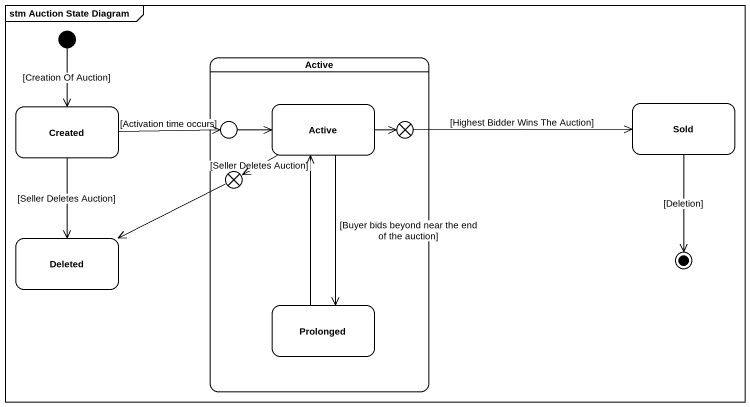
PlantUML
@startuml
mainframe stm Auction State Diagram
hide empty description
state Active {
  state entry1 <<entryPoint>>
  state "Active" as Active_2
  state exit1 <<exitPoint>>
  state exit2 <<exitPoint>>
  state Prolonged
}
state Created
state Sold
state Deleted
[*] --> Created : [Creation Of Auction]
Created -right-> entry1 : [Activation time occurs]
Created --> Deleted : [Seller Deletes Auction]
entry1 -right-> Active_2
Active_2 -right-> exit1
Active_2 -left-> exit2 : [Seller Deletes Auction]
Active_2 --> Prolonged : [Buyer bids beyond near the end of the auction]
exit1 -right-> Sold : [Highest Bidder Wins The Auction]
exit2 -left-> Deleted
Prolonged -up-> Active_2
Sold --> [*] : [Deletion]
@enduml
